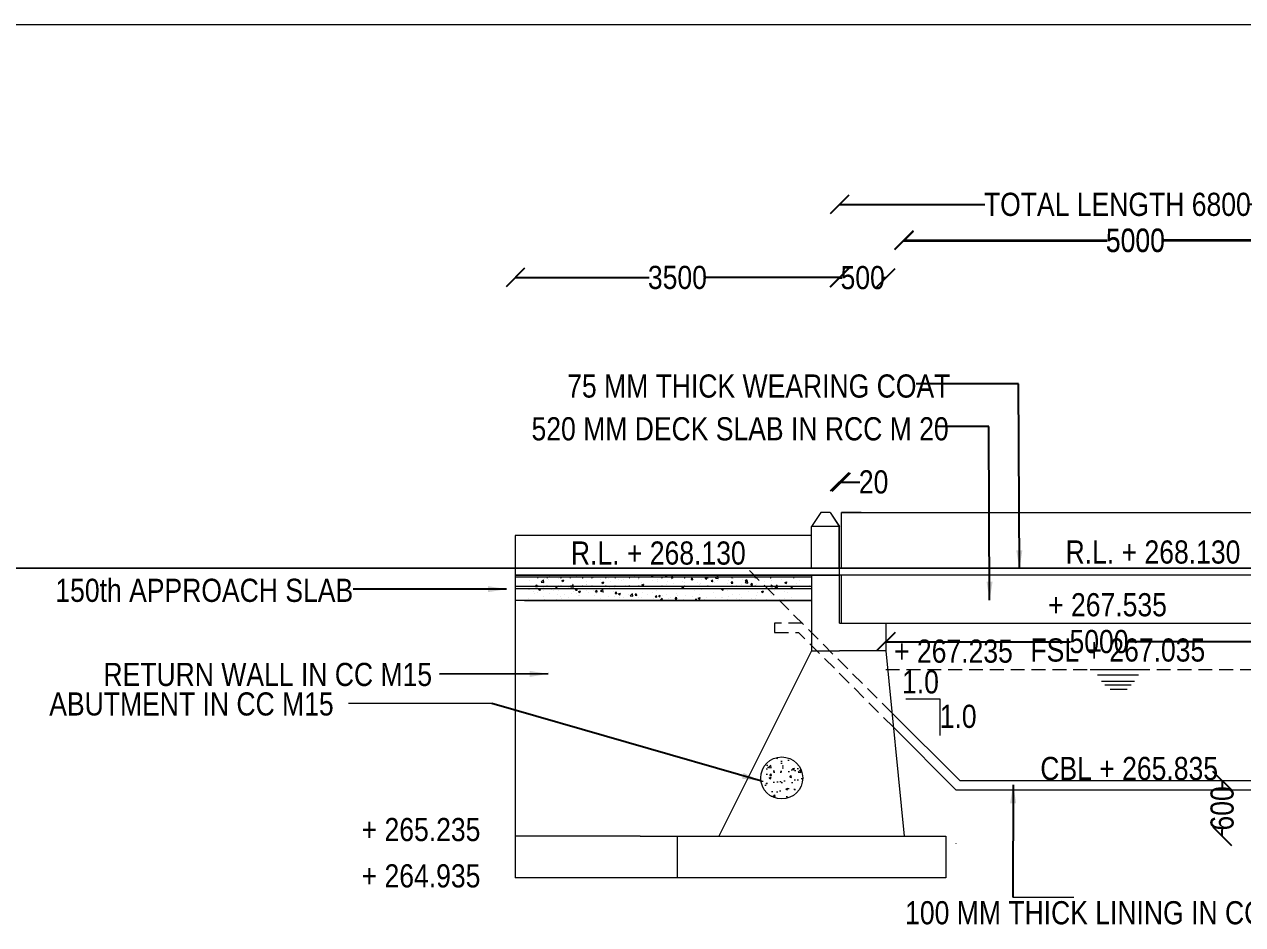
# Model space of a CAD drawing. Header units: millimetres. Extents: x 553958 to 630610, y -35843 to 21962.
# Drawn here: x 570542 to 583692, y 12241 to 21962 of the extents above; entities that cross this region are included whole.
import ezdxf

# ---------------------------------------------------------------- set-up
doc = ezdxf.new("R2010")
doc.units = ezdxf.units.MM
doc.header["$LTSCALE"] = 300
doc.header["$MEASUREMENT"] = 0
doc.linetypes.add('DASHED', pattern=[0.75, 0.5, -0.25])
doc.layers.add('MAIN', color=7, linetype='Continuous')
doc.styles.add('ARIAL NARROW', font='ARIALN.TTF', dxfattribs={"height": 250})
doc.dimstyles.get("Standard").update_dxf_attribs({"dimtxt": 200, "dimasz": 200, "dimexe": 0.18, "dimexo": 0.0625, "dimgap": 0.09, "dimtad": 0, "dimdec": 0, "dimzin": 0, "dimdsep": 46, "dimtxsty": 'ARIAL NARROW', "dimcen": 0.0851, "dimdle": 0.1, "dimse1": 1, "dimse2": 1, "dimadec": 0, "dimazin": 0, "dimtfac": 1, "dimtdec": 0, "dimtofl": 0, "dimtmove": 0, "dimatfit": 3, "dimfxl": 1, "dimtolj": 1, "dimtzin": 0, "dimarcsym": 0})
doc.dimstyles.new('STANDARD$0', dxfattribs={"dimscale": 88.888889, "dimtxt": 0.02, "dimasz": 0.02, "dimexe": 0.05, "dimexo": 0.1, "dimgap": 0.002, "dimtad": 2, "dimdec": 0, "dimzin": 1, "dimdsep": 46, "dimtxsty": 'Standard', "dimcen": 0.09, "dimadec": 0, "dimazin": 0, "dimtfac": 1, "dimtdec": 4, "dimtofl": 0, "dimtmove": 0, "dimatfit": 3, "dimfxl": 1, "dimtolj": 1, "dimtzin": 1, "dimarcsym": 0})
doc.dimstyles.new('STANDARD$7', dxfattribs={"dimtxt": 2, "dimasz": 2, "dimexe": 1.25, "dimexo": 0.625, "dimtad": 1, "dimdec": 0, "dimlfac": 0.5, "dimdsep": 46, "dimtxsty": 'ARIAL NARROW', "dimcen": 2.5, "dimdle": 0.1, "dimse1": 1, "dimse2": 1, "dimadec": 0, "dimazin": 0, "dimtfac": 1, "dimtdec": 0, "dimtmove": 0, "dimatfit": 3, "dimfxl": 1, "dimtolj": 1, "dimtzin": 0, "dimarcsym": 0})

# ---------------------------------------------------------------- blocks, each defined once
blk = doc.blocks.new('_Oblique')
at = {"color": 0, "linetype": 'ByBlock', "lineweight": -2}
blk.add_line((-0.5, -0.5), (0.5, 0.5), dxfattribs=at)
blk = doc.blocks.new('*D12')
at = {"layer": 'Defpoints', "color": 0, "linetype": 'ByBlock', "lineweight": 9, "transparency": 16777216}
for p in [(579361, 17020), (579361, 16691), (579341, 16541)]:
    blk.add_point(p, dxfattribs=at)
at = {"layer": 'MAIN', "color": 0, "linetype": 'ByBlock', "lineweight": -2, "transparency": 16777216}
for p, q in [((579341, 17020), (579361, 17020)), ((579361, 17020), (579561, 17020))]:
    blk.add_line(p, q, dxfattribs=at)
at = {"layer": 'MAIN', "color": 0, "linetype": 'ByBlock', "lineweight": -2, "transparency": 16777216, "xscale": 200, "yscale": 200, "zscale": 200, "rotation": 180}
blk.add_blockref('_Oblique', (579341, 17020), dxfattribs=at)
at = {"layer": 'MAIN', "color": 0, "linetype": 'ByBlock', "lineweight": -2, "transparency": 16777216, "xscale": 200, "yscale": 200, "zscale": 200}
blk.add_blockref('_Oblique', (579361, 17020), dxfattribs=at)
at = {"layer": 'MAIN', "color": 0, "linetype": 'ByBlock', "lineweight": 9, "transparency": 16777216, "insert": (579709, 17020), "char_height": 250, "attachment_point": 5, "style": 'ARIAL NARROW'}
blk.add_mtext('\\A1;20', dxfattribs=at)
blk = doc.blocks.new('*D14')
at = {"layer": 'Defpoints', "color": 0, "linetype": 'ByBlock', "lineweight": 9, "transparency": 16777216}
for p in [(585340, 20017), (579341, 15496), (585340, 15496)]:
    blk.add_point(p, dxfattribs=at)
at = {"layer": 'MAIN', "color": 0, "linetype": 'ByBlock', "lineweight": -2, "transparency": 16777216}
for p, q in [((579341, 20017), (580910, 20017)), ((585340, 20017), (583770, 20017))]:
    blk.add_line(p, q, dxfattribs=at)
at = {"layer": 'MAIN', "color": 0, "linetype": 'ByBlock', "lineweight": -2, "transparency": 16777216, "xscale": 200, "yscale": 200, "zscale": 200, "rotation": 180}
blk.add_blockref('_Oblique', (579341, 20017), dxfattribs=at)
at = {"layer": 'MAIN', "color": 0, "linetype": 'ByBlock', "lineweight": -2, "transparency": 16777216, "xscale": 200, "yscale": 200, "zscale": 200}
blk.add_blockref('_Oblique', (585340, 20017), dxfattribs=at)
at = {"layer": 'MAIN', "color": 0, "linetype": 'ByBlock', "lineweight": 9, "transparency": 16777216, "insert": (582340, 20017), "char_height": 250, "attachment_point": 5, "style": 'ARIAL NARROW'}
blk.add_mtext('\\A1;TOTAL LENGTH 6800', dxfattribs=at)
blk = doc.blocks.new('*D15')
at = {"layer": 'Defpoints', "color": 0, "linetype": 'ByBlock', "lineweight": 9, "transparency": 16777216}
for p in [(584841, 15296), (579841, 14315), (584841, 14316)]:
    blk.add_point(p, dxfattribs=at)
at = {"layer": 'MAIN', "color": 0, "linetype": 'ByBlock', "lineweight": -2, "transparency": 16777216}
for p, q in [((579841, 15296), (581836, 15296)), ((584841, 15296), (582448, 15296))]:
    blk.add_line(p, q, dxfattribs=at)
at = {"layer": 'MAIN', "color": 0, "linetype": 'ByBlock', "lineweight": -2, "transparency": 16777216, "xscale": 200, "yscale": 200, "zscale": 200, "rotation": 180}
blk.add_blockref('_Oblique', (579841, 15296), dxfattribs=at)
at = {"layer": 'MAIN', "color": 0, "linetype": 'ByBlock', "lineweight": -2, "transparency": 16777216, "xscale": 200, "yscale": 200, "zscale": 200}
blk.add_blockref('_Oblique', (584841, 15296), dxfattribs=at)
at = {"layer": 'MAIN', "color": 0, "linetype": 'ByBlock', "lineweight": 9, "transparency": 16777216, "insert": (582142, 15296), "char_height": 250, "attachment_point": 5, "style": 'ARIAL NARROW'}
blk.add_mtext('\\A1;5000', dxfattribs=at)
blk = doc.blocks.new('*D16')
at = {"layer": 'Defpoints', "color": 0, "linetype": 'ByBlock', "lineweight": 9, "transparency": 16777216}
for p in [(585035, 19626), (580035, 14720), (585035, 14721)]:
    blk.add_point(p, dxfattribs=at)
at = {"layer": 'MAIN', "color": 0, "linetype": 'ByBlock', "lineweight": -2, "transparency": 16777216}
for p, q in [((580035, 19626), (582229, 19626)), ((585035, 19626), (582841, 19626))]:
    blk.add_line(p, q, dxfattribs=at)
at = {"layer": 'MAIN', "color": 0, "linetype": 'ByBlock', "lineweight": -2, "transparency": 16777216, "xscale": 200, "yscale": 200, "zscale": 200, "rotation": 180}
blk.add_blockref('_Oblique', (580035, 19626), dxfattribs=at)
at = {"layer": 'MAIN', "color": 0, "linetype": 'ByBlock', "lineweight": -2, "transparency": 16777216, "xscale": 200, "yscale": 200, "zscale": 200}
blk.add_blockref('_Oblique', (585035, 19626), dxfattribs=at)
at = {"layer": 'MAIN', "color": 0, "linetype": 'ByBlock', "lineweight": 9, "transparency": 16777216, "insert": (582535, 19626), "char_height": 250, "attachment_point": 5, "style": 'ARIAL NARROW'}
blk.add_mtext('\\A1;5000', dxfattribs=at)
blk = doc.blocks.new('*D17')
at = {"layer": 'Defpoints', "color": 0, "linetype": 'ByBlock', "lineweight": 9, "transparency": 16777216}
for p in [(585035, 19631), (580035, 14725), (585035, 14725)]:
    blk.add_point(p, dxfattribs=at)
at = {"layer": 'MAIN', "color": 0, "linetype": 'ByBlock', "lineweight": -2, "transparency": 16777216}
for p, q in [((580035, 19631), (582229, 19631)), ((585035, 19631), (582841, 19631))]:
    blk.add_line(p, q, dxfattribs=at)
at = {"layer": 'MAIN', "color": 0, "linetype": 'ByBlock', "lineweight": -2, "transparency": 16777216, "xscale": 200, "yscale": 200, "zscale": 200, "rotation": 180}
blk.add_blockref('_Oblique', (580035, 19631), dxfattribs=at)
at = {"layer": 'MAIN', "color": 0, "linetype": 'ByBlock', "lineweight": -2, "transparency": 16777216, "xscale": 200, "yscale": 200, "zscale": 200}
blk.add_blockref('_Oblique', (585035, 19631), dxfattribs=at)
at = {"layer": 'MAIN', "color": 0, "linetype": 'ByBlock', "lineweight": 9, "transparency": 16777216, "insert": (582535, 19631), "char_height": 250, "attachment_point": 5, "style": 'ARIAL NARROW'}
blk.add_mtext('\\A1;5000', dxfattribs=at)
blk = doc.blocks.new('*D20')
at = {"layer": 'Defpoints', "color": 0, "linetype": 'ByBlock', "lineweight": 9, "transparency": 16777216}
for p in [(579341, 19226), (579341, 14615), (579841, 14615)]:
    blk.add_point(p, dxfattribs=at)
at = {"layer": 'MAIN', "color": 0, "linetype": 'ByBlock', "lineweight": -2, "transparency": 16777216}
for p, q in [((579341, 19226), (579365, 19226)), ((579841, 19226), (579817, 19226))]:
    blk.add_line(p, q, dxfattribs=at)
at = {"layer": 'MAIN', "color": 0, "linetype": 'ByBlock', "lineweight": -2, "transparency": 16777216, "xscale": 200, "yscale": 200, "zscale": 200, "rotation": 180}
blk.add_blockref('_Oblique', (579341, 19226), dxfattribs=at)
at = {"layer": 'MAIN', "color": 0, "linetype": 'ByBlock', "lineweight": -2, "transparency": 16777216, "xscale": 200, "yscale": 200, "zscale": 200}
blk.add_blockref('_Oblique', (579841, 19226), dxfattribs=at)
at = {"layer": 'MAIN', "color": 0, "linetype": 'ByBlock', "lineweight": 9, "transparency": 16777216, "insert": (579591, 19226), "char_height": 250, "attachment_point": 5, "style": 'ARIAL NARROW'}
blk.add_mtext('\\A1;500', dxfattribs=at)
blk = doc.blocks.new('*D21')
at = {"layer": 'Defpoints', "color": 0, "linetype": 'ByBlock', "lineweight": 9, "transparency": 16777216}
for p in [(575841, 19228), (579341, 15660), (575841, 15210)]:
    blk.add_point(p, dxfattribs=at)
at = {"layer": 'MAIN', "color": 0, "linetype": 'ByBlock', "lineweight": -2, "transparency": 16777216}
for p, q in [((575841, 19228), (577285, 19228)), ((579341, 19228), (577897, 19228))]:
    blk.add_line(p, q, dxfattribs=at)
at = {"layer": 'MAIN', "color": 0, "linetype": 'ByBlock', "lineweight": -2, "transparency": 16777216, "xscale": 200, "yscale": 200, "zscale": 200, "rotation": 180}
blk.add_blockref('_Oblique', (575841, 19228), dxfattribs=at)
at = {"layer": 'MAIN', "color": 0, "linetype": 'ByBlock', "lineweight": -2, "transparency": 16777216, "xscale": 200, "yscale": 200, "zscale": 200}
blk.add_blockref('_Oblique', (579341, 19228), dxfattribs=at)
at = {"layer": 'MAIN', "color": 0, "linetype": 'ByBlock', "lineweight": 9, "transparency": 16777216, "insert": (577591, 19228), "char_height": 250, "attachment_point": 5, "style": 'ARIAL NARROW'}
blk.add_mtext('\\A1;3500', dxfattribs=at)
blk = doc.blocks.new('*D99')
at = {"layer": 'Defpoints', "color": 0, "linetype": 'ByBlock', "lineweight": 9, "transparency": 16777216}
for p in [(583472, 13796), (583472, 13196), (583472, 13196)]:
    blk.add_point(p, dxfattribs=at)
at = {"layer": 'MAIN', "color": 0, "linetype": 'ByBlock', "lineweight": -2, "transparency": 16777216}
for p, q in [((583472, 13796), (583472, 13723)), ((583472, 13196), (583472, 13269))]:
    blk.add_line(p, q, dxfattribs=at)
at = {"layer": 'MAIN', "color": 0, "linetype": 'ByBlock', "lineweight": -2, "transparency": 16777216, "xscale": 200, "yscale": 200, "zscale": 200}
for p, rotation in [((583472, 13796), 90), ((583472, 13196), 270)]:
    blk.add_blockref('_Oblique', p, dxfattribs=dict(at, rotation=rotation))
at = {"layer": 'MAIN', "color": 0, "linetype": 'ByBlock', "lineweight": 9, "transparency": 16777216, "insert": (583472, 13496), "char_height": 250, "attachment_point": 5, "rotation": 90, "style": 'ARIAL NARROW'}
blk.add_mtext('\\A1;600', dxfattribs=at)

msp = doc.modelspace()

# ---------------------------------------------------------------- hatches: boundary and pattern name
at = {"layer": 'MAIN', "linetype": 'ByBlock', "lineweight": 9}
h = msp.add_hatch(dxfattribs=at)
h.set_pattern_fill('AR-CONC', color=0, scale=30, style=0)
h.set_pattern_definition([(50, (24537.92, -88202.14), (215.178055, -18.82564), [22.5, -247.5]), (355, (24537.92, -88202.14), (-41.6254, 225.65764), [18, -198]), (100.4514, (24555.85, -88203.7), (173.552815, 206.83186), [19.12206, -210.34263]), (46.1842, (24537.92, -88142.14), (320.17231, -49.6557), [33.75, -371.25]), (96.6356, (24564.6, -88146.28), (280.39881, 292.23536), [28.68309, -315.5139]), (351.1842, (24537.92, -88142.14), (280.39858, 292.23558), [27, -297]), (21, (24567.92, -88157.14), (179.072116, -120.785667), [22.5, -247.5]), (326, (24567.92, -88157.14), (72.9946, 217.54501), [18, -198]), (71.4514, (24582.84, -88167.2), (252.06679, 96.75915), [19.12206, -210.34263]), (37.5, (24537.92, -88202.14), (3.647957, 99.868156), [0, -195.6, 0, -201, 0, -198.75]), (7.5, (24537.92, -88202.14), (78.920861, 118.323514), [0, -114.6, 0, -191.1, 0, -75.75]), (327.5, (24471.02, -88202.14), (160.146731, -6.766462), [0, -75, 0, -234, 0, -310.5]), (317.5, (24441.02, -88202.14), (174.95585, 30.031495), [0, -97.5, 0, -155.4, 0, -220.5])])
edge = h.paths.add_edge_path()
edge.add_arc((578717.2, 13824.7), 226.8, 0, 360)

# ---------------------------------------------------------------- linework, layer by layer
at = {"color": 0, "linetype": 'ByBlock', "lineweight": 9}
for p, q in [((575840.9, 16441.3), (575840.9, 12747.3)), ((598936.1, 16091.3), (564261.3, 16091.3)), ((564261.3, 16091.3), (598936.1, 16091.3)), ((564361.7, 16091.3), (598936.1, 16091.3)), ((598936.1, 16091.3), (564361.7, 16091.3)), ((596357, 16091.3), (568224.4, 16091.3)), ((568324.7, 16091.3), (596457.4, 16091.3)), ((574324.5, 16091.3), (569324.5, 16091.3)), ((574924.5, 16091.3), (574324.5, 16091.3)), ((579340.9, 16091.3), (575840.9, 16091.3)), ((575840.9, 16091.3), (575840.9, 15741.3)), ((579341.2, 16091.3), (575941.2, 16091.3)), ((578344.5, 16091.3), (586337.2, 16091.3)), ((578344.5, 16091.3), (586337.2, 16091.3)), ((579340.9, 15496.3), (579340.9, 16091.3)), ((579330.7, 16016.3), (575840.9, 16016.3)), ((575840.9, 16016.3), (579331, 16016.3)), ((575995.8, 15958), (575995.8, 15958)), ((576045.9, 16012.2), (576045.9, 16012.2)), ((576095.6, 16001.3), (576095.6, 16001.3)), ((576119, 15952.8), (576119, 15952.8)), ((576121.6, 15939.5), (576145, 15963.9)), ((576121.6, 15939.5), (576148.3, 15935.4)), ((576148.3, 15935), (576145, 15963.5)), ((576151.6, 15980.5), (576151.6, 15980.5)), ((576194.1, 15962.7), (576194.1, 15962.7)), ((576206, 16005.4), (576206, 16005.4)), ((576305.6, 16001.7), (576305.6, 16001.7)), ((576307.7, 15977.7), (576307.7, 15977.7)), ((576344.2, 15957.7), (576365.2, 15965.8)), ((576344.2, 15957.7), (576359.1, 15947.6)), ((576359.1, 15947.2), (576365.2, 15965.3)), ((576366.2, 15998.6), (576366.2, 15998.6)), ((576441.8, 15889.9), (576465.2, 15914.2)), ((576453.5, 15921), (576453.5, 15921)), ((576468.5, 15885.4), (576465.1, 15913.9)), ((576497.2, 16002.6), (576497.2, 16002.6)), ((576526.3, 15991.9), (576526.3, 15991.9)), ((576572.3, 16012.5), (576572.3, 16012.5)), ((576609.3, 15943.5), (576609.3, 15943.5)), ((576686.5, 15985.1), (576686.5, 15985.1)), ((576763.4, 15964.6), (576763.4, 15964.6)), ((576775.3, 15933.7), (576796.3, 15941.7)), ((576775.3, 15933.7), (576790.3, 15923.6)), ((576783, 15942.4), (576783, 15942.4)), ((576790.2, 15923.2), (576796.3, 15941.3)), ((576796.4, 15934.1), (576796.4, 15934.1)), ((576846.6, 15978.3), (576846.6, 15978.3)), ((576871.5, 15944), (576871.5, 15944)), ((576914.9, 15983.8), (576914.9, 15983.8)), ((576957.9, 15972.4), (576957.9, 15972.4)), ((576985.1, 15958.9), (576985.1, 15958.9)), ((577006.8, 15971.6), (577006.8, 15971.6)), ((577070.7, 16006.3), (577070.7, 16006.3)), ((577132.9, 16002.5), (577132.9, 16002.5)), ((577166.9, 15964.8), (577166.9, 15964.8)), ((577174.6, 15983.9), (577174.6, 15983.9)), ((577204.8, 15936.6), (577204.8, 15936.6)), ((577206.5, 15909.7), (577227.5, 15917.7)), ((577221.1, 15927.6), (577221.1, 15927.6)), ((577221.4, 15899.1), (577227.5, 15917.3)), ((577249.7, 15993.7), (577249.7, 15993.7)), ((577309, 16004.4), (577318.9, 16016.3)), ((577309, 16004.4), (577326.9, 16002.9)), ((577326.9, 16002.4), (577324.3, 16016.3)), ((577327, 15958), (577327, 15958)), ((577363.3, 16008.7), (577363.3, 16008.7)), ((577372.6, 15946.8), (577372.6, 15946.8)), ((577379.7, 15966.6), (577379.7, 15966.6)), ((577458.5, 16006.4), (577479.5, 16014.5)), ((577458.5, 16006.4), (577473.5, 15996.3)), ((577473.4, 15995.9), (577479.5, 16014)), ((577473.9, 15915.3), (577473.9, 15915.3)), ((577487.2, 15951.3), (577487.2, 15951.3)), ((577524.1, 15985.6), (577538.6, 16002.8)), ((577524.1, 15985.6), (577542.1, 15984)), ((577528.5, 15969.3), (577528.5, 15969.3)), ((577542.1, 15983.6), (577538.6, 16002.4)), ((577549, 15925.2), (577549, 15925.2)), ((577554.7, 15996.6), (577554.7, 15996.6)), ((577647.3, 15944.5), (577647.3, 15944.5)), ((577662.6, 15940.2), (577662.6, 15940.2)), ((577682.5, 15990.4), (577682.5, 15990.4)), ((577739.3, 15966.8), (577753.8, 15984)), ((577739.3, 15966.8), (577757.3, 15965.2)), ((577757.2, 15964.8), (577753.8, 15983.6)), ((577807.5, 15937.7), (577807.5, 15937.7)), ((577834, 16009.6), (577834, 16009.6)), ((577844.2, 15921.7), (577844.2, 15921.7)), ((577852.1, 15965.1), (577852.1, 15965.1)), ((577889.7, 15982.4), (577910.7, 15990.4)), ((577889.7, 15982.4), (577904.6, 15972.3)), ((577904.6, 15971.9), (577910.7, 15990)), ((577927.2, 15975), (577927.2, 15975)), ((577954.5, 15948), (577969, 15965.2)), ((577954.5, 15948), (577972.4, 15946.4)), ((577967.6, 15931), (577967.6, 15931)), ((577972.4, 15945.9), (577968.9, 15964.7)), ((577986.2, 15932.2), (577986.2, 15932.2)), ((578002.9, 15983.5), (578026.3, 16007.8)), ((578002.9, 15983.5), (578029.6, 15979.4)), ((578019.2, 15951.7), (578019.2, 15951.7)), ((578029.5, 15979), (578026.2, 16007.5)), ((578040.8, 15990), (578040.8, 15990)), ((578127.8, 15924.2), (578127.8, 15924.2)), ((578140.2, 15953.3), (578140.2, 15953.3)), ((578169.7, 15929.1), (578184.1, 15946.4)), ((578169.7, 15929.1), (578187.6, 15927.6)), ((578187.6, 15927.1), (578184.1, 15945.9)), ((578194.1, 15981.8), (578194.1, 15981.8)), ((578230.2, 16014.9), (578230.2, 16014.9)), ((578287.9, 15917.4), (578287.9, 15917.4)), ((578291.7, 15972.5), (578291.7, 15972.5)), ((578320.8, 15958.4), (578341.8, 15966.4)), ((578320.8, 15958.4), (578335.7, 15948.3)), ((578323.1, 15933.8), (578346.4, 15958.2)), ((578323.1, 15933.8), (578349.7, 15929.7)), ((578335.7, 15947.8), (578341.8, 15966)), ((578340, 15921.4), (578340, 15921.4)), ((578349.7, 15929.3), (578346.4, 15957.8)), ((578369.1, 16011.8), (578369.1, 16011.8)), ((578384.9, 15910.3), (578399.3, 15927.5)), ((578402.8, 15908.3), (578399.3, 15927.1)), ((578419.5, 16016.3), (579340.9, 16016.3)), ((578447.6, 15995), (578447.6, 15995)), ((578529.5, 15946.4), (578529.5, 15946.4)), ((578597.9, 15916.3), (578597.9, 15916.3)), ((578601.6, 16016.2), (578601.6, 16016.2)), ((578604.6, 15956.3), (578604.6, 15956.3)), ((578718.2, 15971.2), (578718.2, 15971.2)), ((578731.2, 16016.1), (578731.2, 16016.1)), ((578749.5, 15935.5), (578749.5, 15935.5)), ((578752, 15934.3), (578773, 15942.4)), ((578752, 15934.3), (578766.9, 15924.3)), ((578766.9, 15923.8), (578772.9, 15941.9)), ((578881.6, 15922.9), (578881.6, 15922.9)), ((578891.3, 16009.3), (578891.3, 16009.3)), ((578905.3, 15958), (578905.3, 15958)), ((578907.7, 15996.2), (578907.7, 15996.2)), ((578982.8, 16006), (578982.8, 16006)), ((579039.5, 16016.3), (579039.5, 15196.3)), ((585330.7, 16016.3), (579340.9, 16016.3)), ((579360.9, 15496.3), (579360.9, 16016.3)), ((575987.4, 15858.9), (575987.4, 15858.9)), ((575992.1, 15858.2), (575992.1, 15858.2)), ((576040, 15834.5), (576040, 15834.5)), ((576050.7, 15818.6), (576050.7, 15818.6)), ((576059.5, 15891.7), (576074, 15909)), ((576059.5, 15891.7), (576077.5, 15890.2)), ((576077.4, 15889.7), (576074, 15908.5)), ((576083.2, 15822.3), (576083.2, 15822.3)), ((576092.1, 15860.9), (576113.1, 15869)), ((576092.1, 15860.9), (576107, 15850.9)), ((576107, 15850.4), (576113.1, 15868.6)), ((576115.2, 15844.4), (576115.2, 15844.4)), ((576147.6, 15852.1), (576147.6, 15852.1)), ((576148, 15880.7), (576148, 15880.7)), ((576210.9, 15811.8), (576210.9, 15811.8)), ((576228.8, 15859.3), (576228.8, 15859.3)), ((576258.1, 15852.3), (576258.1, 15852.3)), ((576274.7, 15872.9), (576289.2, 15890.1)), ((576274.7, 15872.9), (576292.6, 15871.3)), ((576292.6, 15870.9), (576289.1, 15889.7)), ((576298.3, 15801.9), (576298.3, 15801.9)), ((576302, 15901.8), (576302, 15901.8)), ((576307.7, 15845.3), (576307.7, 15845.3)), ((576330, 15786.4), (576330, 15786.4)), ((576371, 15805), (576371, 15805)), ((576418.2, 15884.3), (576418.2, 15884.3)), ((576433.1, 15882.3), (576433.1, 15882.3)), ((576441.8, 15889.9), (576468.5, 15885.7)), ((576449.9, 15821.1), (576449.9, 15821.1)), ((576467.9, 15838.6), (576467.9, 15838.6)), ((576489.9, 15854.1), (576504.3, 15871.3)), ((576489.9, 15854.1), (576507.8, 15852.5)), ((576493.3, 15894.2), (576493.3, 15894.2)), ((576507.8, 15852.1), (576504.3, 15870.9)), ((576505, 15816.5), (576505, 15816.5)), ((576523.3, 15836.9), (576544.3, 15845)), ((576523.3, 15836.9), (576538.2, 15826.9)), ((576528, 15790.8), (576528, 15790.8)), ((576531.1, 15798.3), (576531.1, 15798.3)), ((576538.2, 15826.4), (576544.3, 15844.5)), ((576605.7, 15843.6), (576605.7, 15843.6)), ((576607, 15909.1), (576607, 15909.1)), ((576608, 15912.4), (576608, 15912.4)), ((576628, 15831.8), (576628, 15831.8)), ((576679.9, 15846.5), (576679.9, 15846.5)), ((576691.3, 15791.5), (576691.3, 15791.5)), ((576705.1, 15835.3), (576719.5, 15852.5)), ((576705.1, 15835.3), (576723, 15833.7)), ((576717.5, 15815.7), (576717.5, 15815.7)), ((576723, 15833.2), (576719.5, 15852)), ((576759.7, 15864.7), (576759.7, 15864.7)), ((576762, 15840.2), (576785.3, 15864.6)), ((576762, 15840.2), (576788.7, 15836.1)), ((576788.6, 15835.7), (576785.3, 15864.2)), ((576788.2, 15825), (576788.2, 15825)), ((576792.6, 15825.6), (576792.6, 15825.6)), ((576851.4, 15784.7), (576851.4, 15784.7)), ((576854.9, 15876.5), (576854.9, 15876.5)), ((576906.2, 15840.6), (576906.2, 15840.6)), ((576907.6, 15784.1), (576907.6, 15784.1)), ((576911.3, 15883.9), (576911.3, 15883.9)), ((576920.2, 15816.4), (576934.7, 15833.7)), ((576920.2, 15816.4), (576938.2, 15814.9)), ((576938.1, 15814.4), (576934.7, 15833.2)), ((576948.3, 15818.3), (576948.3, 15818.3)), ((576954.4, 15812.9), (576975.4, 15821)), ((576954.4, 15812.9), (576969.3, 15802.8)), ((576969.3, 15802.4), (576975.4, 15820.5)), ((577029.8, 15906.6), (577029.8, 15906.6)), ((577063.4, 15806.6), (577063.4, 15806.6)), ((577067.1, 15906.4), (577067.1, 15906.4)), ((577082.1, 15790.6), (577105.5, 15814.9)), ((577082.1, 15790.6), (577108.8, 15786.4)), ((577095.7, 15865.5), (577095.7, 15865.5)), ((577108.8, 15786.1), (577105.5, 15814.6)), ((577108.5, 15811.5), (577108.5, 15811.5)), ((577135.4, 15797.6), (577149.9, 15814.8)), ((577135.4, 15797.6), (577153.3, 15796)), ((577144.4, 15801.6), (577144.4, 15801.6)), ((577153.3, 15795.6), (577149.9, 15814.4)), ((577170.8, 15875.4), (577170.8, 15875.4)), ((577206.5, 15909.7), (577221.4, 15899.6)), ((577217.5, 15827.7), (577217.5, 15827.7)), ((577268.6, 15804.7), (577268.6, 15804.7)), ((577284.4, 15890.4), (577284.4, 15890.4)), ((577319.4, 15831.6), (577319.4, 15831.6)), ((577350.6, 15778.8), (577365.1, 15796)), ((577368.5, 15776.8), (577365, 15795.6)), ((577369, 15846.9), (577369, 15846.9)), ((577385.5, 15788.9), (577406.5, 15796.9)), ((577385.5, 15788.9), (577400.5, 15778.8)), ((577395, 15797), (577395, 15797)), ((577400.4, 15778.4), (577406.5, 15796.5)), ((577428.8, 15798), (577428.8, 15798)), ((577470.1, 15806.9), (577470.1, 15806.9)), ((577494.3, 15861.6), (577494.3, 15861.6)), ((577524.8, 15869.4), (577524.8, 15869.4)), ((577583.7, 15821.8), (577583.7, 15821.8)), ((577588.9, 15791.2), (577588.9, 15791.2)), ((577637.6, 15885.6), (577658.6, 15893.7)), ((577637.6, 15885.6), (577652.5, 15875.6)), ((577652.5, 15875.1), (577658.6, 15893.2)), ((577669.3, 15891.7), (577669.3, 15891.7)), ((577675.2, 15790.7), (577675.2, 15790.7)), ((577678.8, 15890.5), (577678.8, 15890.5)), ((577749.1, 15784.4), (577749.1, 15784.4)), ((577773.1, 15846.8), (577773.1, 15846.8)), ((577826.7, 15809.9), (577826.7, 15809.9)), ((577830.4, 15909.7), (577830.4, 15909.7)), ((577848.2, 15856.7), (577848.2, 15856.7)), ((577961.9, 15871.6), (577961.9, 15871.6)), ((577982.5, 15832.3), (577982.5, 15832.3)), ((578068.7, 15861.6), (578089.8, 15869.7)), ((578068.7, 15861.6), (578083.7, 15851.5)), ((578083.7, 15851.1), (578089.7, 15869.2)), ((578136.6, 15853.5), (578136.6, 15853.5)), ((578147.5, 15788.1), (578147.5, 15788.1)), ((578151.3, 15896.6), (578151.3, 15896.6)), ((578181.8, 15802.8), (578181.8, 15802.8)), ((578226.4, 15906.5), (578226.4, 15906.5)), ((578261.1, 15803.1), (578261.1, 15803.1)), ((578288.1, 15872.7), (578288.1, 15872.7)), ((578356.7, 15832.8), (578356.7, 15832.8)), ((578384.9, 15910.3), (578402.8, 15908.7)), ((578440.3, 15795.3), (578440.3, 15795.3)), ((578443.9, 15895.2), (578443.9, 15895.2)), ((578448.1, 15910.7), (578448.1, 15910.7)), ((578450.6, 15828), (578450.6, 15828)), ((578499.9, 15837.6), (578520.9, 15845.6)), ((578499.9, 15837.6), (578514.8, 15827.5)), ((578514.8, 15827.1), (578520.9, 15845.2)), ((578525.7, 15837.9), (578525.7, 15837.9)), ((578531.7, 15862.8), (578531.7, 15862.8)), ((578594.3, 15816.4), (578594.3, 15816.4)), ((578600, 15891.5), (578614.5, 15908.7)), ((578600, 15891.5), (578618, 15889.9)), ((578603.5, 15797), (578603.5, 15797)), ((578608.2, 15903.9), (578608.2, 15903.9)), ((578617.9, 15889.5), (578614.5, 15908.3)), ((578639.3, 15852.9), (578639.3, 15852.9)), ((578643.2, 15884.2), (578666.6, 15908.5)), ((578643.2, 15884.2), (578669.9, 15880)), ((578669.9, 15879.7), (578666.6, 15908.2)), ((578706.6, 15892.9), (578706.6, 15892.9)), ((578745.8, 15835.6), (578745.8, 15835.6)), ((578768.4, 15897.1), (578768.4, 15897.1)), ((578778.5, 15827), (578778.5, 15827)), ((578815.2, 15872.7), (578829.7, 15889.9)), ((578815.2, 15872.7), (578833.1, 15871.1)), ((578828.8, 15877.8), (578828.8, 15877.8)), ((578833.1, 15870.6), (578829.7, 15889.4)), ((578903.9, 15887.7), (578903.9, 15887.7)), ((578928.5, 15890.4), (578928.5, 15890.4)), ((579017.5, 15902.7), (579017.5, 15902.7)), ((575988.5, 15758.3), (575988.5, 15758.3)), ((576144.3, 15780.8), (576144.3, 15780.8)), ((576155, 15756.4), (576155, 15756.4)), ((576274.1, 15741.3), (576292.2, 15748.2)), ((576290, 15741.3), (576292.2, 15747.8)), ((576339.3, 15766), (576339.3, 15766)), ((576414.4, 15775.8), (576414.4, 15775.8)), ((576602, 15743.8), (576602, 15743.8)), ((576756.1, 15764.9), (576756.1, 15764.9)), ((576794.5, 15741.5), (576794.5, 15741.5)), ((576969.4, 15771.5), (576969.4, 15771.5)), ((577011.6, 15778), (577011.6, 15778)), ((577016.8, 15747.2), (577016.8, 15747.2)), ((577091.9, 15757.1), (577091.9, 15757.1)), ((577171.7, 15771.2), (577171.7, 15771.2)), ((577205.5, 15772.1), (577205.5, 15772.1)), ((577331.9, 15764.4), (577331.9, 15764.4)), ((577350.6, 15778.8), (577368.5, 15777.2)), ((577365.3, 15747), (577365.3, 15747)), ((577402.7, 15741.3), (577425.7, 15765.3)), ((577428.4, 15741.3), (577425.7, 15764.9)), ((577492, 15757.7), (577492, 15757.7)), ((577521.2, 15769.5), (577521.2, 15769.5)), ((577565.8, 15760), (577580.2, 15777.2)), ((577565.8, 15760), (577583.7, 15758.4)), ((577583.7, 15757.9), (577580.2, 15776.7)), ((577652.2, 15750.9), (577652.2, 15750.9)), ((577781.1, 15741.3), (577795.4, 15758.4)), ((577798.5, 15741.3), (577795.4, 15757.9)), ((577812.3, 15744.1), (577812.3, 15744.1)), ((577816.7, 15764.8), (577837.7, 15772.9)), ((577816.7, 15764.8), (577831.6, 15754.8)), ((577831.6, 15754.3), (577837.7, 15772.5)), ((577831.8, 15742.7), (577831.8, 15742.7)), ((577882.9, 15753.3), (577882.9, 15753.3)), ((577909.2, 15777.7), (577909.2, 15777.7)), ((578006.8, 15772.7), (578006.8, 15772.7)), ((578069.4, 15770.9), (578069.4, 15770.9)), ((578072.4, 15778.3), (578072.4, 15778.3)), ((578132.9, 15753.6), (578132.9, 15753.6)), ((578229.5, 15764.1), (578229.5, 15764.1)), ((578249, 15741.3), (578268.8, 15748.9)), ((578266.4, 15741.3), (578268.8, 15748.4)), ((578284.4, 15772.8), (578284.4, 15772.8)), ((578389.7, 15757.4), (578389.7, 15757.4)), ((578428.6, 15766.9), (578428.6, 15766.9)), ((578549.8, 15750.6), (578549.8, 15750.6)), ((578709.9, 15743.8), (578709.9, 15743.8)), ((578749.9, 15759.5), (578749.9, 15759.5)), ((578825, 15769.4), (578825, 15769.4)), ((579339.5, 15496.3), (579839.5, 15496.3)), ((579360.9, 15496.3), (585339.9, 15496.3)), ((579839.5, 15496.3), (579839.5, 15196.3)), ((579039.5, 15196.3), (578039.5, 13196.3)), ((579039.5, 15196.3), (579339.5, 15196.3)), ((579839.5, 15196.3), (579339.5, 15196.3)), ((579839.5, 15196.3), (580039.5, 13197)), ((580639.5, 13796.3), (579906.2, 14529.6)), ((580598, 13696.4), (579922, 14372.4)), ((580598.3, 13696.3), (584080.8, 13696.3)), ((580639.5, 13796.3), (584039.5, 13796.3)), ((580639.5, 13796.3), (584039.5, 13796.3)), ((577189.5, 13196.3), (575840.9, 13196.3)), ((577189.5, 13196.3), (580489.6, 13196.3)), ((577589.5, 13196.3), (577589.5, 12747.3)), ((577589.5, 13195.8), (577589.5, 12746.8)), ((580489.6, 13196.3), (580489.6, 12745.9)), ((577189.5, 12747.3), (575840.9, 12747.3)), ((580489.6, 12746.3), (577190, 12746.3))]:
    msp.add_line(p, q, dxfattribs=at)
at = {"color": 0, "linetype": 'DASHED', "lineweight": 9}
for p, q in [((579906.5, 14526.6), (578341.9, 16091.3)), ((578940.7, 15496.3), (578640.7, 15496.3)), ((578640.7, 15496.3), (578640.7, 15396.3)), ((578640.7, 15396.3), (578899.1, 15396.3)), ((579922, 14372.4), (578898.1, 15396.3)), ((579839.5, 14996.3), (584839.5, 14996.3))]:
    msp.add_line(p, q, dxfattribs=at)
at = {"color": 0, "linetype": 'ByBlock', "lineweight": 9}
msp.add_lwpolyline([(579361.2, 16691.3), (585320.9, 16691.3), (585320.9, 16091.3), (579361.2, 16091.3)], close=True, dxfattribs=at)
for centre, start, end in [((571061.5, 16090.8), 90, 236.30993), ((579339.5, 15495.8), 90, 225), ((580598.3, 13696.8), 225, 270), ((580598.3, 13696.8), 225, 270), ((580598.3, 13119.3), 225, 270), ((577190, 12746.8), 180, 270)]:
    msp.add_arc(centre, 0.5, start, end, dxfattribs=at)
at = {"layer": 'MAIN', "color": 0, "lineweight": 9}
for p, q in [((553958.3, 21962.3), (630609.8, 21962.3)), ((582048.1, 14996.3), (582633.6, 14996.3)), ((582127.3, 14939.2), (582570, 14939.2)), ((582168.8, 14871.7), (582524.6, 14871.7)), ((582206.5, 14828.9), (582490.8, 14828.9)), ((582262.3, 14783.5), (582445.4, 14783.5)), ((580057.9, 14678.3), (580423.7, 14678.3)), ((580423.7, 14678.3), (580423.7, 14283))]:
    msp.add_line(p, q, dxfattribs=at)
at = {"layer": 'MAIN', "color": 0, "linetype": 'ByBlock', "lineweight": 9}
for p, q in [((579139.5, 16691.3), (579039.5, 16541.3)), ((579238.2, 16691.3), (579139.5, 16691.3)), ((579238.2, 16691.3), (579338.2, 16541.3)), ((579240.9, 16691.3), (579340.9, 16541.3)), ((579360.9, 16091.3), (579360.9, 16691.3)), ((579575.9, 16691.3), (579360.9, 16691.3)), ((579576.2, 16691.3), (579361.2, 16691.3)), ((579039.5, 16441.3), (575840.9, 16441.3)), ((575840.9, 16441.3), (575840.9, 12920.2)), ((579039.5, 16091.3), (579039.5, 16541.3)), ((579338.2, 16541.3), (579039.5, 16541.3)), ((579039.5, 16091.3), (579039.5, 16441.3)), ((579338.2, 16091.3), (579338.2, 16541.3)), ((579340.9, 16091.3), (579340.9, 16541.3)), ((579340.9, 16016.3), (575840.9, 16016.3)), ((579039.5, 15991.3), (575840.9, 15991.3)), ((579340.9, 16016.3), (575941.2, 16016.3)), ((579039.5, 15991.3), (575941.2, 15991.3)), ((579039.5, 15891.3), (575840.9, 15891.3)), ((579039.5, 15866.3), (575840.9, 15866.3)), ((579039.5, 15891.3), (575941.2, 15891.3)), ((579039.5, 15866.3), (575941.2, 15866.3)), ((579039.5, 15741.3), (575840.9, 15741.3)), ((579039.5, 15741.3), (575941.2, 15741.3)), ((575586.3, 14627), (574041, 14627)), ((581212.6, 12539.1), (581868.8, 12539.1))]:
    msp.add_line(p, q, dxfattribs=at)
at = {"layer": 'MAIN', "color": 0, "lineweight": 9, "const_width": 6.25, "flags": 128}
for points in [[(576087, 15984.3, -1), (576080.7, 15984.3, -1)], [(576187.4, 15984.3, -1), (576181.1, 15984.3, -1)], [(576337, 15984.3, -1), (576330.7, 15984.3, -1)], [(576437.4, 15984.3, -1), (576431.1, 15984.3, -1)], [(576571.1, 15984.3, -1), (576564.8, 15984.3, -1)], [(576671.5, 15984.3, -1), (576665.2, 15984.3, -1)], [(576821.1, 15984.3, -1), (576814.8, 15984.3, -1)], [(576921.5, 15984.3, -1), (576915.2, 15984.3, -1)], [(577076.9, 15984.3, -1), (577070.7, 15984.3, -1)], [(577177.3, 15984.3, -1), (577171, 15984.3, -1)], [(577426.9, 15984.3, -1), (577420.7, 15984.3, -1)], [(577427.3, 15984.3, -1), (577421, 15984.3, -1)], [(577672.6, 15984.3, -1), (577666.4, 15984.3, -1)], [(577673, 15984.3, -1), (577666.8, 15984.3, -1)], [(577922.6, 15984.3, -1), (577916.4, 15984.3, -1)], [(577923, 15984.3, -1), (577916.8, 15984.3, -1)], [(578184, 15984.3, -1), (578177.7, 15984.3, -1)], [(578184.3, 15984.3, -1), (578178.1, 15984.3, -1)], [(578434, 15984.3, -1), (578427.7, 15984.3, -1)], [(578434.3, 15984.3, -1), (578428.1, 15984.3, -1)], [(578600.6, 15984.3, -1), (578594.3, 15984.3, -1)], [(578601, 15984.3, -1), (578594.7, 15984.3, -1)], [(578850.6, 15984.3, -1), (578844.3, 15984.3, -1)], [(578851, 15984.3, -1), (578844.7, 15984.3, -1)], [(576087, 15898.4, -1), (576080.7, 15898.4, -1)], [(576187.4, 15898.4, -1), (576181.1, 15898.4, -1)], [(576337, 15898.4, -1), (576330.7, 15898.4, -1)], [(576437.4, 15898.4, -1), (576431.1, 15898.4, -1)], [(576571.1, 15898.4, -1), (576564.8, 15898.4, -1)], [(576671.5, 15898.4, -1), (576665.2, 15898.4, -1)], [(576821.1, 15898.4, -1), (576814.8, 15898.4, -1)], [(576921.5, 15898.4, -1), (576915.2, 15898.4, -1)], [(577076.9, 15898.4, -1), (577070.7, 15898.4, -1)], [(577177.3, 15898.4, -1), (577171, 15898.4, -1)], [(577426.9, 15898.4, -1), (577420.7, 15898.4, -1)], [(577427.3, 15898.4, -1), (577421, 15898.4, -1)], [(577672.6, 15898.4, -1), (577666.4, 15898.4, -1)], [(577673, 15898.4, -1), (577666.8, 15898.4, -1)], [(577922.6, 15898.4, -1), (577916.4, 15898.4, -1)], [(577923, 15898.4, -1), (577916.8, 15898.4, -1)], [(578184, 15898.4, -1), (578177.7, 15898.4, -1)], [(578184.3, 15898.4, -1), (578178.1, 15898.4, -1)], [(578434, 15898.4, -1), (578427.7, 15898.4, -1)], [(578434.3, 15898.4, -1), (578428.1, 15898.4, -1)]]:
    msp.add_lwpolyline(points, format="xyb", close=True, dxfattribs=at)
at = {"layer": 'MAIN', "color": 0, "linetype": 'ByBlock', "lineweight": 9}
msp.add_lwpolyline([(575941.2, 15741.3), (579039.5, 15741.3)], dxfattribs=at)
at = {"layer": 'MAIN', "color": 0, "lineweight": 9}
msp.add_circle((578717.2, 13824.7), 226.8, dxfattribs=at)

# ---------------------------------------------------------------- texts
at = {"layer": 'MAIN', "color": 0, "lineweight": 9, "style": 'ARIAL NARROW'}
for s, p in [('75 MM THICK WEARING COAT', (576401.1, 17931.9)), ('520 MM DECK SLAB IN RCC M 20', (576016.3, 17470.1)), ('R.L. + 268.130', (576441.4, 16128.6)), ('R.L. + 268.130', (581781.3, 16139.6)), ('+ 267.535', (581593.1, 15570.3)), ('+ 267.235', (579929.8, 15069.4)), ('FSL + 267.035', (581401.7, 15081.5)), ('CBL + 265.835', (581508.4, 13802.2)), ('+ 265.235', (574182.4, 13142.9)), ('+ 264.935', (574182.4, 12642.9))]:
    msp.add_text(s, height=250, dxfattribs=at).set_placement(p)
at = {"layer": 'MAIN', "color": 0, "lineweight": 9, "char_height": 250, "style": 'ARIAL NARROW'}
for s, insert, attachment_point in [('150th APPROACH SLAB', (570876, 15849.2), 4), ('RETURN WALL IN CC M15', (571395.3, 14940.8), 4), ('1.0', (580413.7, 14860.9), 6), ('ABUTMENT IN CC M15', (573880.5, 14622.2), 6), ('1.0', (580820.7, 14488.4), 6), ('100 MM THICK LINING IN CC M10', (580049.1, 12367.6), 4)]:
    msp.add_mtext(s, dxfattribs=dict(at, insert=insert, attachment_point=attachment_point))

# ---------------------------------------------------------------- dimensions: what is measured, and where the dimension line sits
at = {"layer": 'MAIN', "color": 0, "linetype": 'ByBlock', "lineweight": 9}
dim = msp.add_linear_dim(base=(585339.5, 20016.9), p1=(579340.9, 15496.3), p2=(585339.5, 15496.3), text='TOTAL LENGTH 6800', dimstyle='Standard', override={"dimtxt": 250, "dimblk1": 'Oblique', "dimblk2": 'Oblique', "dimsah": 1}, dxfattribs=at)
dim.commit()
dim.dimension.update_dxf_attribs({"geometry": '*D14', "text_midpoint": (582340.2, 20016.9)})
for base, p1, p2, picture, middle in [((585034.5, 19631), (580034.9, 14725.3), (585034.5, 14725.5), '*D17', (582534.7, 19631)), ((585034.7, 19626.1), (580035.1, 14720.3), (585034.7, 14720.5), '*D16', (582534.9, 19626.1)), ((575840.9, 19228), (579341.2, 15660.4), (575840.9, 15210.4), '*D21', (577591, 19228)), ((579340.9, 19225.8), (579841.2, 14615.4), (579340.9, 14615.4), '*D20', (579591, 19225.8)), ((579360.9, 17020.2), (579340.9, 16541.3), (579360.9, 16691.3), '*D12', (579709.1, 17020.2))]:
    dim = msp.add_linear_dim(base=base, p1=p1, p2=p2, dimstyle='Standard', override={"dimtxt": 250, "dimblk1": 'Oblique', "dimblk2": 'Oblique', "dimsah": 1}, dxfattribs=at)
    dim.commit()
    dim.dimension.update_dxf_attribs({"geometry": picture, "text_midpoint": middle})
dim = msp.add_linear_dim(base=(584840.9, 15295.5), p1=(579841.2, 14315.4), p2=(584840.9, 14315.6), dimstyle='Standard', override={"dimtxt": 250, "dimblk1": 'Oblique', "dimblk2": 'Oblique', "dimsah": 1}, dxfattribs=at)
dim.commit()
dim.dimension.update_dxf_attribs({"geometry": '*D15', "text_midpoint": (582142.2, 15295.5), "dimtype": 160})
dim = msp.add_linear_dim(base=(583471.7, 13196.3), p1=(583471.7, 13796.3), p2=(583471.7, 13196.3), angle=90, dimstyle='STANDARD$0', override={"dimscale": 1, "dimtxt": 250, "dimasz": 200, "dimexe": 0.18, "dimexo": 0.0625, "dimgap": 0.09, "dimtad": 0, "dimzin": 0, "dimtxsty": 'ARIAL NARROW', "dimblk1": 'Oblique', "dimblk2": 'Oblique', "dimsah": 1, "dimcen": 0.0851, "dimdle": 0.1, "dimse1": 1, "dimse2": 1, "dimtdec": 0, "dimtzin": 0}, dxfattribs=at)
dim.commit()
dim.dimension.update_dxf_attribs({"geometry": '*D99', "text_midpoint": (583471.7, 13496.3)})

# ---------------------------------------------------------------- leaders
at = {"layer": 'MAIN', "color": 0, "lineweight": 9}
for points in [[(581283, 16082.6), (581274.7, 18078.9), (580168.8, 18078.9)], [(580961.6, 15745.6), (580953.3, 17618.9), (580400.4, 17618.9)], [(575746.1, 15863.6), (574090, 15863.5)], [(576194.7, 14948.8), (575022, 14945.6)], [(578488.3, 13793.1), (575586.3, 14627)], [(581215.5, 13751), (581212.6, 12539.1)]]:
    msp.add_leader(points, dimstyle='STANDARD$7', override={"dimtxt": 200, "dimasz": 200, "dimexe": 0.18, "dimexo": 0.0625, "dimgap": 0.09, "dimtad": 0, "dimtoh": 1, "dimlfac": 1, "dimzin": 0, "dimcen": 0.09, "dimtdec": 4, "dimtofl": 0}, dxfattribs=at)

doc.saveas('drawing.dxf')
